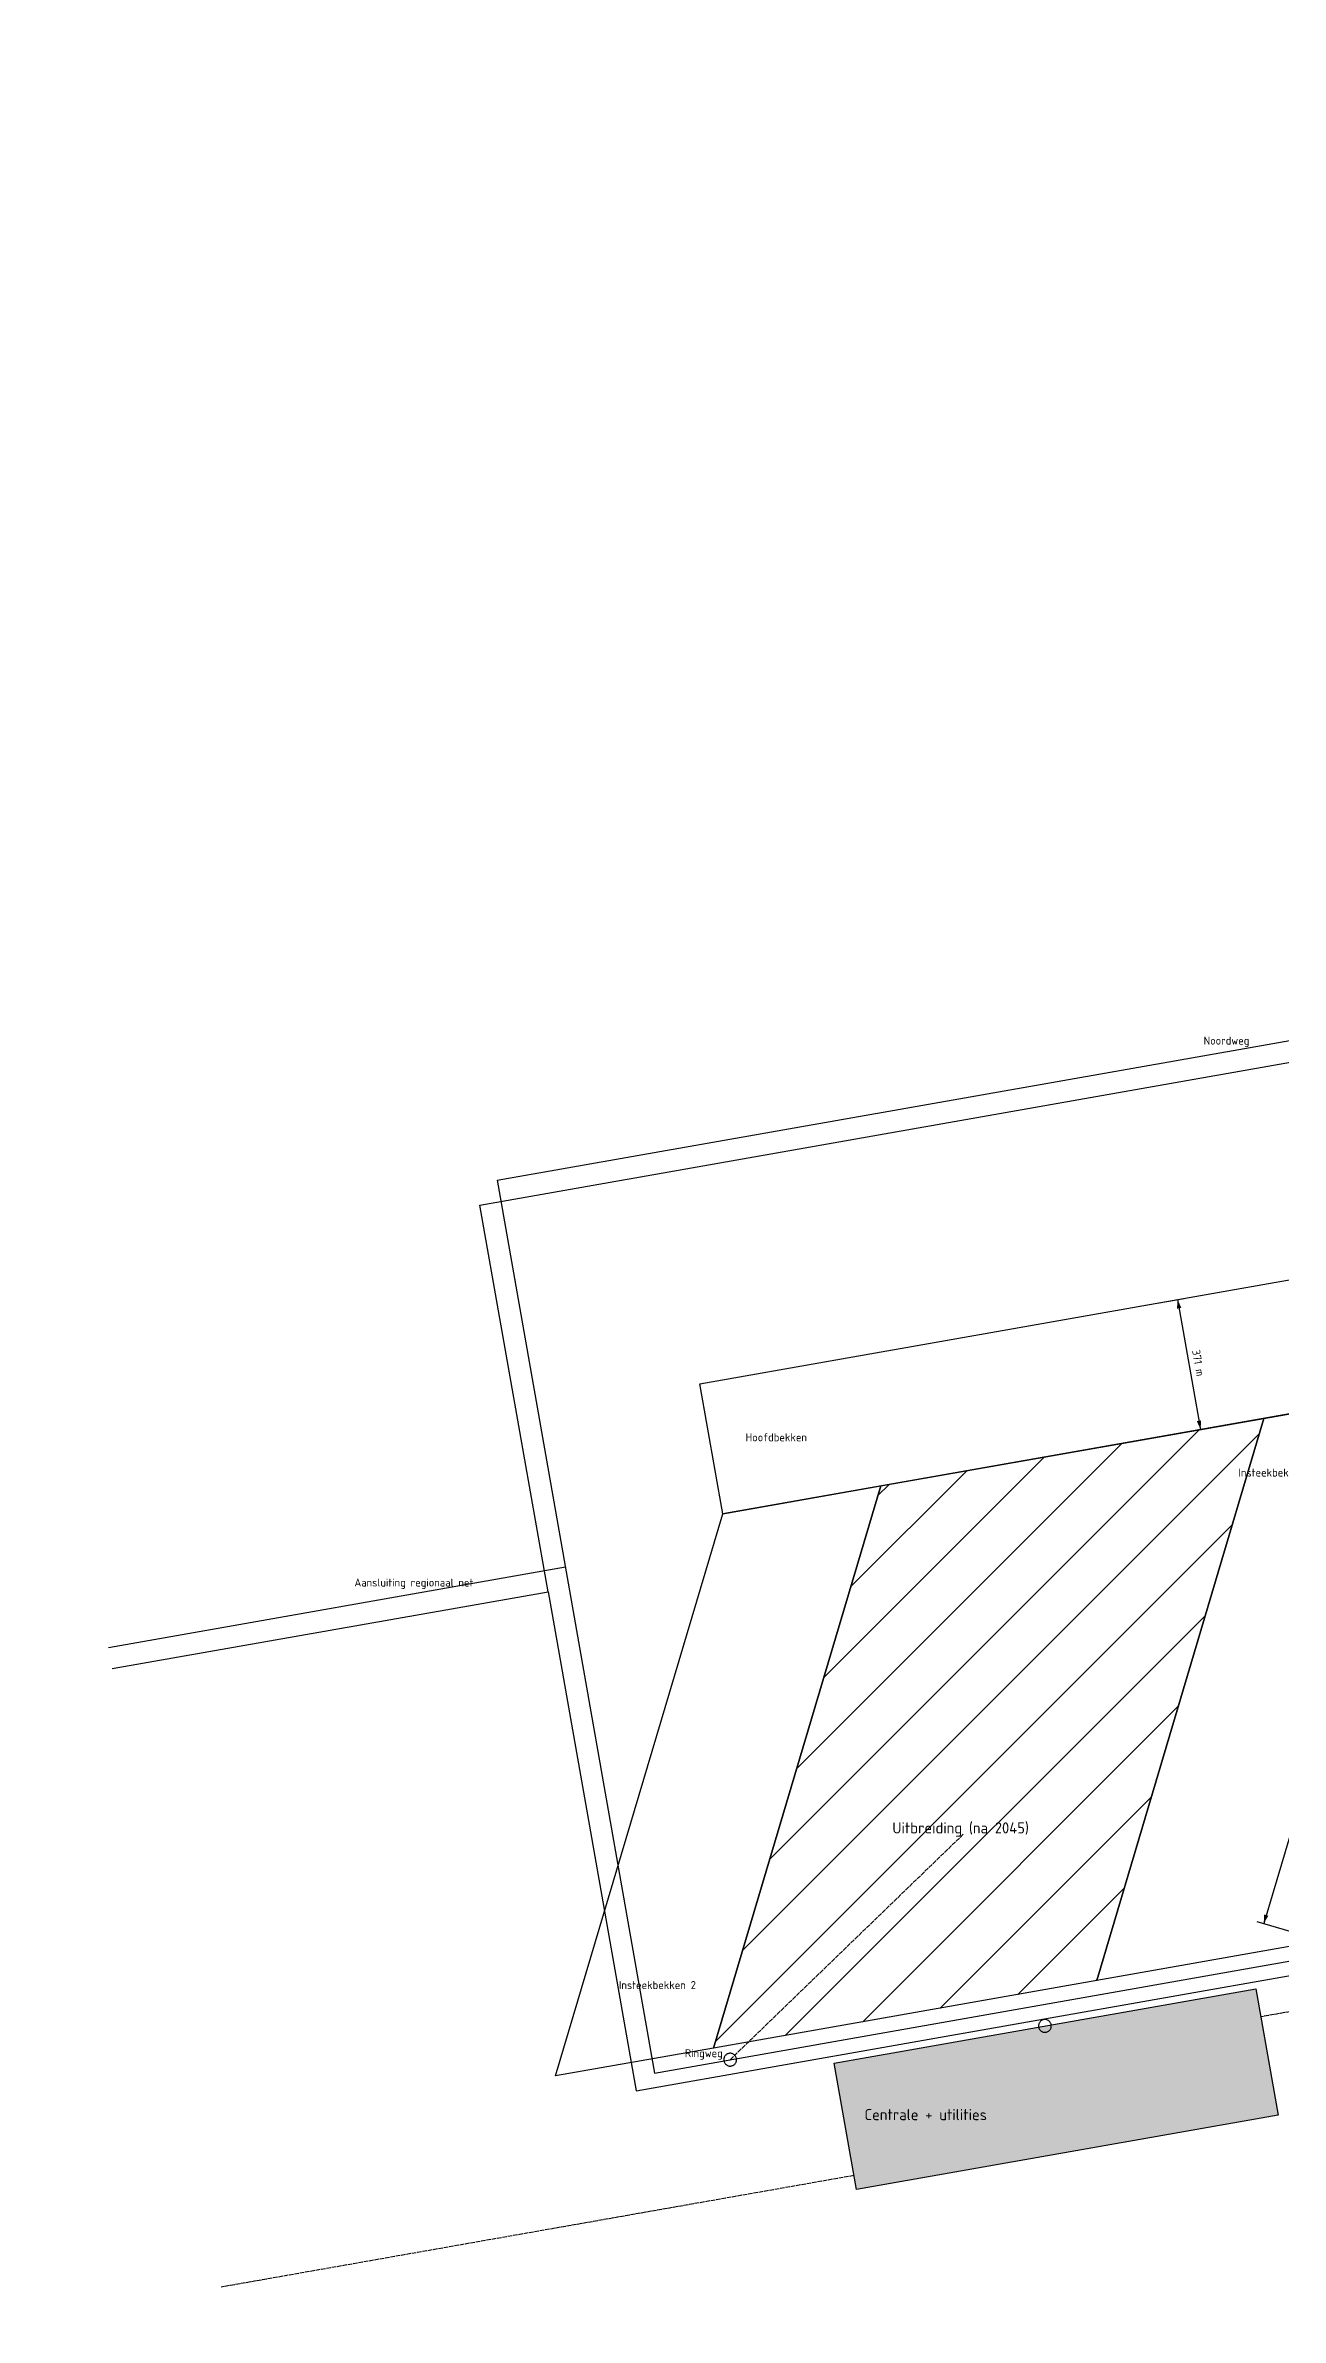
# Model space of a CAD drawing. Header units: metres. Extents: x 284000 to 334319, y 7632000 to 7666000.
# Drawn here: x 291936 to 295410, y 7646976 to 7653365 of the extents above; entities that cross this region are included whole.
import ezdxf
from ezdxf.enums import TextEntityAlignment as Align

# ---------------------------------------------------------------- set-up
doc = ezdxf.new("R2010")
doc.units = ezdxf.units.M
doc.header["$LTSCALE"] = 10
doc.linetypes.add('DASHED', pattern=[1.524, 1.27, -0.254])
for name, color, linetype in [('HV-BAGGER', 5, 'Continuous'), ('HV-CENTRALE', 200, 'Continuous'), ('HV-LEIDING', 1, 'Continuous'), ('HV-ONDERGROND', 8, 'Continuous'), ('HV-RESERVE', 9, 'Continuous'), ('HV-SPOOR', 8, 'Continuous'), ('HV-TEKST-02', 7, 'Continuous'), ('HV-WEG', 7, 'Continuous')]:
    doc.layers.add(name, color=color, linetype=linetype)
doc.styles.add('NLCS-ISO', font='NLCS-ISO.ttf')
picture_1 = doc.add_image_def('image1.jpg', size_in_pixel=(3400, 3400))

msp = doc.modelspace()

# ---------------------------------------------------------------- hatches: boundary and pattern name
at = {"layer": 'HV-CENTRALE', "true_color": 0xc77dff, "transparency": 33554534}
h = msp.add_hatch(color=200, dxfattribs=at)
h.dxf.hatch_style = 1
h.paths.add_polyline_path([(295339.9, 7647900.3), (295402.6, 7647544.5), (294216.7, 7647335.4), (294154, 7647691.2)])
at = {"layer": 'HV-RESERVE'}
h = msp.add_hatch(dxfattribs=at)
h.set_pattern_fill('ANSI31', color=9, scale=40)
h.paths.add_polyline_path([(294285.6, 7649314.2), (295362.8, 7649504.1), (294892.6, 7647923.3), (293815.4, 7647733.3)])

# ---------------------------------------------------------------- linework, layer by layer
at = {"layer": 'HV-BAGGER'}
for points in [[(297027.8, 7650174.7), (297092.2, 7649809), (293840.9, 7649235.7), (293776.4, 7649601.4), (297027.8, 7650174.7)], [(295362.8, 7649504.1), (295995.3, 7649615.6), (295525.1, 7648034.8), (294892.6, 7647923.3), (295362.8, 7649504.1)], [(293840.9, 7649235.7), (294285.6, 7649314.2), (293815.4, 7647733.3), (293370.7, 7647654.9), (293840.9, 7649235.7)]]:
    msp.add_lwpolyline(points, close=True, dxfattribs=at)
at = {"layer": 'HV-CENTRALE'}
msp.add_lwpolyline([(295339.9, 7647900.3), (295402.6, 7647544.5), (294216.7, 7647335.4), (294154, 7647691.2), (295339.9, 7647900.3)], close=True, dxfattribs=at)
at = {"layer": 'HV-LEIDING', "linetype": 'DASHED'}
for points in [[(295571.3, 7647859.5), (295353.8, 7647821.2)], [(294209.8, 7647374.9), (292430.9, 7647061.3)]]:
    msp.add_lwpolyline(points, dxfattribs=at)
at = {"layer": 'HV-RESERVE'}
msp.add_lwpolyline([(294285.6, 7649314.2), (295362.8, 7649504.1), (294892.6, 7647923.3), (293815.4, 7647733.3), (294285.6, 7649314.2)], close=True, dxfattribs=at)
at = {"layer": 'HV-SPOOR'}
for points in [[(292124.2, 7648800.6), (293349.7, 7649016.7), (293158, 7650103.7), (296478.5, 7650689.2)], [(293349.7, 7649016.7), (293597.1, 7647613.3), (295830.5, 7648007.2), (295866, 7648094.9)]]:
    msp.add_lwpolyline(points, dxfattribs=at)
at = {"layer": 'HV-TEKST-02'}
for p, q in [((295014.2, 7649819.6), (295138.5, 7649841.6)), ((295120, 7649838.3), (295184.5, 7649472.7)), ((295819.5, 7649621.1), (295362.1, 7648083.3)), ((295078.6, 7649454), (295203, 7649475.9)), ((295513.1, 7648038.4), (295344.2, 7648088.6))]:
    msp.add_line(p, q, dxfattribs=at)
for points in [[(295120, 7649838.3), (295130.5, 7649814.8), (295118.2, 7649812.6)], [(295184.5, 7649472.7), (295186.3, 7649498.4), (295174, 7649496.2)], [(295362.1, 7648083.3), (295375.2, 7648105.5), (295363.3, 7648109)]]:
    msp.add_solid(points, dxfattribs=at)
at = {"layer": 'HV-WEG'}
for points in [[(293206.8, 7650173.5), (297308.1, 7650896.6)], [(293206.8, 7650173.5), (293649.4, 7647663.3), (296436.3, 7648154.7)], [(292113.8, 7648859.9), (293398.5, 7649086.4)]]:
    msp.add_lwpolyline(points, dxfattribs=at)
at = {"layer": 'HV-WEG', "linetype": 'DASHED'}
msp.add_lwpolyline([(293861.9, 7647700.8), (294519.2, 7648336.4)], dxfattribs=at)
at = {"layer": 'HV-WEG'}
for points in [[(294764.7, 7647798.8), (294764.3, 7647800.6), (294763.7, 7647802.2), (294763, 7647803.8), (294762.1, 7647805.4), (294761.1, 7647806.8), (294760, 7647808.2), (294758.7, 7647809.4), (294757.3, 7647810.5), (294755.8, 7647811.4), (294754.2, 7647812.2), (294752.6, 7647812.8), (294750.9, 7647813.3), (294749.1, 7647813.6), (294747.3, 7647813.7), (294745.6, 7647813.7), (294743.8, 7647813.4), (294742.1, 7647813), (294740.4, 7647812.5), (294738.8, 7647811.8), (294737.3, 7647810.9), (294735.8, 7647809.9), (294734.5, 7647808.7), (294733.3, 7647807.4), (294732.2, 7647806), (294731.3, 7647804.5), (294730.5, 7647803), (294729.8, 7647801.3), (294729.4, 7647799.6), (294729.1, 7647797.9), (294729, 7647796.1), (294729, 7647794.3), (294729.2, 7647792.6), (294729.6, 7647790.9), (294730.2, 7647789.2), (294730.9, 7647787.6), (294731.8, 7647786), (294732.8, 7647784.6), (294734, 7647783.3), (294735.2, 7647782), (294736.6, 7647781), (294738.1, 7647780), (294739.7, 7647779.2), (294741.4, 7647778.6), (294743.1, 7647778.1), (294744.8, 7647777.8), (294746.6, 7647777.7), (294748.3, 7647777.8), (294750.1, 7647778), (294751.8, 7647778.4), (294753.5, 7647778.9), (294755.1, 7647779.7), (294756.6, 7647780.5), (294758.1, 7647781.5), (294759.4, 7647782.7), (294760.6, 7647784), (294761.7, 7647785.4), (294762.6, 7647786.9), (294763.4, 7647788.5), (294764.1, 7647790.1), (294764.5, 7647791.8), (294764.8, 7647793.6), (294764.9, 7647795.3), (294764.9, 7647797.1), (294764.7, 7647798.8)], [(293879.6, 7647703.9), (293879.2, 7647705.6), (293878.7, 7647707.3), (293877.9, 7647708.9), (293877.1, 7647710.5), (293876.1, 7647711.9), (293874.9, 7647713.2), (293873.6, 7647714.4), (293872.2, 7647715.5), (293870.7, 7647716.5), (293869.1, 7647717.3), (293867.5, 7647717.9), (293865.8, 7647718.4), (293864, 7647718.7), (293862.3, 7647718.8), (293860.5, 7647718.7), (293858.8, 7647718.5), (293857, 7647718.1), (293855.4, 7647717.6), (293853.8, 7647716.8), (293852.2, 7647716), (293850.8, 7647714.9), (293849.4, 7647713.8), (293848.2, 7647712.5), (293847.1, 7647711.1), (293846.2, 7647709.6), (293845.4, 7647708), (293844.8, 7647706.4), (293844.3, 7647704.7), (293844, 7647702.9), (293843.9, 7647701.2), (293843.9, 7647699.4), (293844.2, 7647697.7), (293844.6, 7647695.9), (293845.1, 7647694.3), (293845.8, 7647692.6), (293846.7, 7647691.1), (293847.7, 7647689.7), (293848.9, 7647688.3), (293850.2, 7647687.1), (293851.6, 7647686), (293853.1, 7647685.1), (293854.6, 7647684.3), (293856.3, 7647683.7), (293858, 7647683.2), (293859.7, 7647682.9), (293861.5, 7647682.8), (293863.3, 7647682.8), (293865, 7647683.1), (293866.7, 7647683.5), (293868.4, 7647684), (293870, 7647684.7), (293871.6, 7647685.6), (293873, 7647686.6), (293874.3, 7647687.8), (293875.6, 7647689.1), (293876.6, 7647690.5), (293877.6, 7647692), (293878.4, 7647693.5), (293879, 7647695.2), (293879.5, 7647696.9), (293879.8, 7647698.6), (293879.9, 7647700.4), (293879.8, 7647702.2), (293879.6, 7647703.9)]]:
    msp.add_lwpolyline(points, close=True, dxfattribs=at)

# ---------------------------------------------------------------- texts
at = {"layer": 'HV-TEKST-02', "style": 'NLCS-ISO'}
for s, height, p in [('Noordweg', 22.5, (295257.4, 7650566.3)), ('Hoofdbekken', 22.5, (293991.5, 7649450.8)), ('Insteekbekken containers', 22.5, (295459.5, 7649351.7)), ('Aansluiting regionaal net', 22.5, (292972.5, 7649042.5)), ('Uitbreiding (na 2045)', 31.25, (294509.9, 7648352.5)), ('Insteekbekken 2', 22.5, (293657.4, 7647910.6)), ('Ringweg', 22.5, (293787.8, 7647719)), ('Centrale + utilities', 31.25, (294411.8, 7647546.3))]:
    msp.add_text(s, height=height, dxfattribs=at).set_placement(p, align=Align.MIDDLE_CENTER)
msp.add_text('371 m', height=22.5, rotation=-80, dxfattribs=at).set_placement((295178.1, 7649660), align=Align.MIDDLE_CENTER)

# ---------------------------------------------------------------- pictures from other files: only their frames are drawn
at = {"layer": 'HV-ONDERGROND'}
image = msp.add_image(picture_1, insert=(284000, 7632000), size_in_units=(34000, 34000), dxfattribs=at)

doc.saveas('drawing.dxf')
